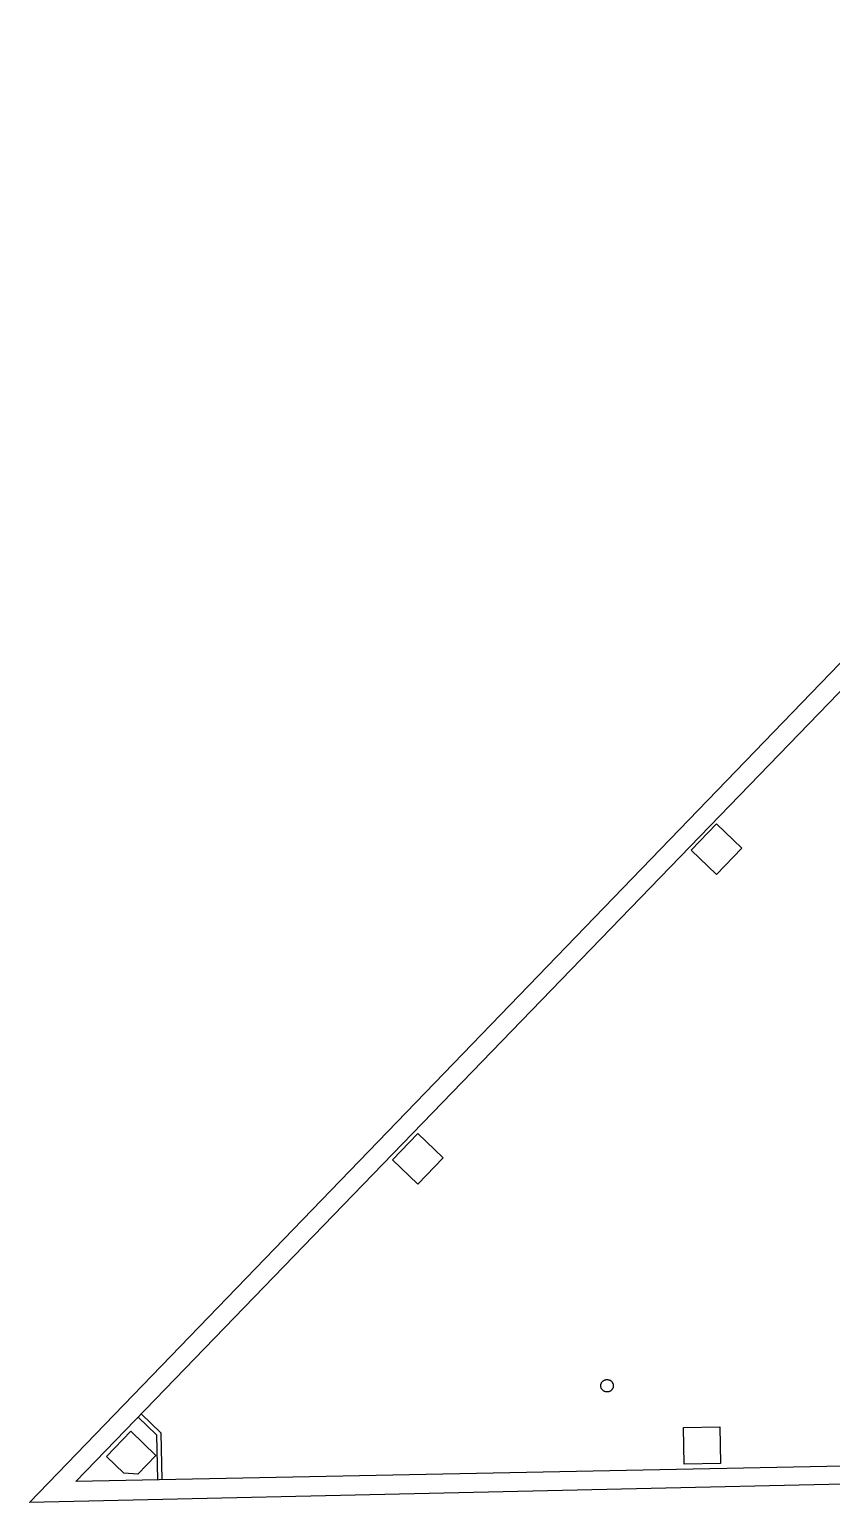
# Model space of a CAD drawing. Header units: inches. Extents: x 1826467.6 to 1826545.5, y 5114756.4 to 5114799.7.
# Drawn here: x 1826467.62 to 1826481.02, y 5114756.37 to 5114781 of the extents above; entities that cross this region are included whole.
import ezdxf

# ---------------------------------------------------------------- set-up
doc = ezdxf.new("R2010")
doc.units = ezdxf.units.IN
doc.header["$MEASUREMENT"] = 0

msp = doc.modelspace()

# ---------------------------------------------------------------- linework, layer by layer
for points in [[(1826545.53, 5114764.951), (1826524.919, 5114761.63), (1826509.897, 5114776.115), (1826491.371, 5114756.906), (1826467.621, 5114756.368), (1826509.493, 5114799.741), (1826545.53, 5114764.951)], [(1826485.415, 5114756.771), (1826485.409, 5114757.062), (1826468.393, 5114756.718), (1826509.451, 5114799.181), (1826544.866, 5114765.167), (1826530.748, 5114762.802), (1826530.785, 5114762.575)], [(1826479.525, 5114767.309), (1826479.102, 5114766.87), (1826478.681, 5114767.275), (1826479.104, 5114767.715), (1826479.525, 5114767.309)], [(1826474.532, 5114762.131), (1826474.109, 5114761.692), (1826473.688, 5114762.098), (1826474.111, 5114762.537), (1826474.532, 5114762.131)], [(1826477.201, 5114758.245), (1826477.196, 5114758.25), (1826477.191, 5114758.256), (1826477.187, 5114758.262), (1826477.183, 5114758.268), (1826477.18, 5114758.274), (1826477.177, 5114758.281), (1826477.174, 5114758.288), (1826477.172, 5114758.295), (1826477.171, 5114758.302), (1826477.17, 5114758.309), (1826477.169, 5114758.316), (1826477.169, 5114758.324), (1826477.17, 5114758.331), (1826477.171, 5114758.338), (1826477.172, 5114758.345), (1826477.174, 5114758.352), (1826477.177, 5114758.359), (1826477.18, 5114758.366), (1826477.183, 5114758.372), (1826477.187, 5114758.378), (1826477.191, 5114758.384), (1826477.196, 5114758.39), (1826477.201, 5114758.395), (1826477.207, 5114758.4), (1826477.212, 5114758.404), (1826477.218, 5114758.408), (1826477.225, 5114758.412), (1826477.231, 5114758.415), (1826477.238, 5114758.418), (1826477.245, 5114758.42), (1826477.252, 5114758.422), (1826477.259, 5114758.423), (1826477.266, 5114758.424), (1826477.274, 5114758.424), (1826477.281, 5114758.424), (1826477.288, 5114758.423), (1826477.295, 5114758.422), (1826477.302, 5114758.42), (1826477.309, 5114758.418), (1826477.316, 5114758.415), (1826477.323, 5114758.412), (1826477.329, 5114758.408), (1826477.335, 5114758.404), (1826477.341, 5114758.4), (1826477.346, 5114758.395), (1826477.351, 5114758.39), (1826477.356, 5114758.384), (1826477.36, 5114758.378), (1826477.364, 5114758.372), (1826477.367, 5114758.366), (1826477.37, 5114758.359), (1826477.373, 5114758.352), (1826477.375, 5114758.345), (1826477.376, 5114758.338), (1826477.377, 5114758.331), (1826477.378, 5114758.324), (1826477.378, 5114758.316), (1826477.377, 5114758.309), (1826477.376, 5114758.302), (1826477.375, 5114758.295), (1826477.373, 5114758.288), (1826477.37, 5114758.281), (1826477.367, 5114758.274), (1826477.364, 5114758.268), (1826477.36, 5114758.262), (1826477.356, 5114758.256), (1826477.351, 5114758.25), (1826477.346, 5114758.245), (1826477.341, 5114758.24), (1826477.335, 5114758.236), (1826477.329, 5114758.232), (1826477.323, 5114758.228), (1826477.316, 5114758.225), (1826477.309, 5114758.222), (1826477.302, 5114758.22), (1826477.295, 5114758.218), (1826477.288, 5114758.217), (1826477.281, 5114758.216), (1826477.274, 5114758.216), (1826477.266, 5114758.216), (1826477.259, 5114758.217), (1826477.252, 5114758.218), (1826477.245, 5114758.22), (1826477.238, 5114758.222), (1826477.231, 5114758.225), (1826477.225, 5114758.228), (1826477.218, 5114758.231), (1826477.212, 5114758.236), (1826477.207, 5114758.24), (1826477.201, 5114758.245)], [(1826469.435, 5114757.796), (1826469.745, 5114757.497)], [(1826469.488, 5114757.851), (1826469.816, 5114757.534)], [(1826469.733, 5114757.155), (1826469.433, 5114756.844), (1826469.199, 5114756.858), (1826468.906, 5114757.14), (1826469.312, 5114757.561), (1826469.733, 5114757.155)], [(1826469.816, 5114757.534), (1826469.83, 5114756.747)], [(1826479.161, 5114757.632), (1826479.172, 5114757.021), (1826478.561, 5114757.01), (1826478.55, 5114757.621), (1826479.161, 5114757.632)], [(1826469.745, 5114757.497), (1826469.76, 5114756.745)]]:
    msp.add_lwpolyline(points)

doc.saveas('drawing.dxf')
